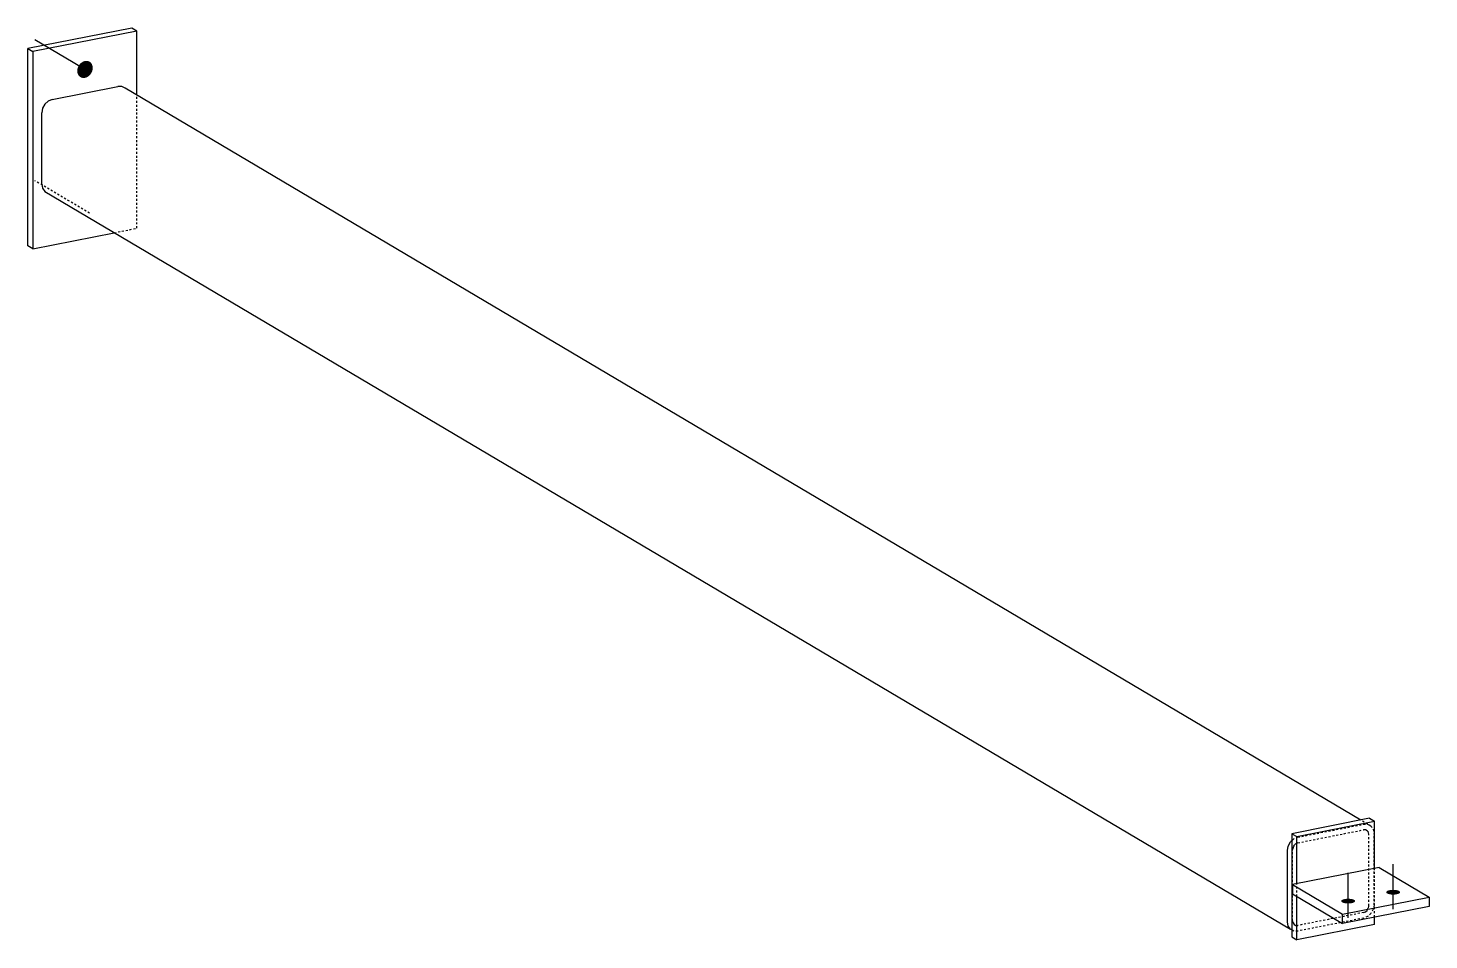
# Model space of a CAD drawing. Header units: millimetres. Extents: x -10 to 24194, y 2 to 931.
# Drawn here: x 22793 to 24194, y 19 to 931 of the extents above; entities that cross this region are included whole.
import ezdxf

# ---------------------------------------------------------------- set-up
doc = ezdxf.new("R2010")
doc.units = ezdxf.units.MM
doc.linetypes.add('DXK_LINE_DOT2', pattern=[3.9198, 1.9599, -1.9599])
doc.layers.add('STÅL', color=7, linetype='Continuous')

msp = doc.modelspace()

# ---------------------------------------------------------------- hatches: boundary and pattern name
at = {"layer": 'STÅL', "linetype": 'Continuous'}
for points in [[(22843.8, 893.8), (22844.9, 895.3), (22846.2, 896.6), (22847.7, 897.6), (22849.3, 898.3), (22850.9, 898.6), (22852.5, 898.6), (22854, 898.2), (22855.3, 897.4), (22856.4, 896.3), (22857.2, 894.9), (22857.7, 893.3), (22857.9, 891.6), (22857.7, 889.8), (22857.2, 888), (22856.4, 886.3), (22855.3, 884.8), (22854, 883.5), (22852.5, 882.5), (22850.9, 881.8), (22849.3, 881.5), (22847.7, 881.6), (22846.2, 882), (22844.9, 882.8), (22843.8, 883.9), (22843, 885.2), (22842.5, 886.8), (22842.3, 888.5), (22842.5, 890.3), (22843, 892.1)], [(24113.5, 55.7), (24112, 55.8), (24110.6, 55.9), (24109.3, 56.2), (24108.3, 56.5), (24107.4, 56.9), (24106.8, 57.4), (24106.5, 57.8), (24106.5, 58.3), (24106.8, 58.8), (24107.4, 59.3), (24108.3, 59.7), (24109.3, 60), (24110.6, 60.3), (24112, 60.4), (24113.5, 60.5), (24114.9, 60.4), (24116.3, 60.3), (24117.6, 60), (24118.7, 59.7), (24119.5, 59.3), (24120.1, 58.8), (24120.4, 58.3), (24120.4, 57.8), (24120.1, 57.4), (24119.5, 56.9), (24118.7, 56.5), (24117.6, 56.2), (24116.3, 55.9), (24114.9, 55.8)], [(24158.5, 64.6), (24157, 64.6), (24155.6, 64.8), (24154.4, 65.1), (24153.3, 65.4), (24152.4, 65.8), (24151.8, 66.2), (24151.5, 66.7), (24151.5, 67.2), (24151.8, 67.7), (24152.4, 68.2), (24153.3, 68.6), (24154.4, 68.9), (24155.6, 69.2), (24157, 69.3), (24158.5, 69.4), (24159.9, 69.3), (24161.3, 69.2), (24162.6, 68.9), (24163.7, 68.6), (24164.6, 68.2), (24165.1, 67.7), (24165.4, 67.2), (24165.4, 66.7), (24165.1, 66.2), (24164.6, 65.8), (24163.7, 65.4), (24162.6, 65.1), (24161.3, 64.8), (24159.9, 64.6)]]:
    msp.add_hatch(color=96, dxfattribs=at).paths.add_polyline_path(points)

# ---------------------------------------------------------------- linework, layer by layer
at = {"layer": 'STÅL', "color": 2, "linetype": 'Continuous'}
for p, q in [((22897, 931.5), (22793.1, 911)), ((22902, 928.5), (22798.1, 908)), ((22902, 928.5), (22897, 931.5)), ((22902, 864.3), (22902, 928.5)), ((22793.1, 713.6), (22793.1, 911)), ((22793.1, 911), (22798.1, 908)), ((22798.1, 908), (22798.1, 710.7)), ((22817.2, 860.1), (22883, 873.1)), ((22887, 873), (22883, 873.1)), ((22890.3, 871.2), (22887, 873)), ((24126.1, 139.2), (22890.3, 871.2)), ((22809.8, 855.3), (22807.6, 851.2)), ((22813.2, 858.4), (22809.8, 855.3)), ((22817.2, 860.1), (22813.2, 858.4)), ((22807.6, 851.2), (22806.8, 846.8)), ((22806.8, 775.3), (22806.8, 846.8)), ((22806.8, 775.3), (22807.6, 771.2)), ((22807.6, 771.2), (22809.8, 768)), ((22809.8, 768), (24055.7, 29.9)), ((22798.1, 710.7), (22879.4, 726.7)), ((22798.1, 710.7), (22793.1, 713.6)), ((24134.9, 140.9), (24057, 125.5)), ((24134.9, 140.9), (24139.9, 138)), ((24062, 122.6), (24139.9, 138)), ((24139.9, 91), (24139.9, 138)), ((24052.7, 108.7), (24053.5, 113.2)), ((24053.5, 113.2), (24055.7, 117.3)), ((24057, 118.5), (24055.7, 117.3)), ((24057, 125.5), (24057, 22.2)), ((24057, 125.5), (24062, 122.6)), ((24062, 75.6), (24062, 122.6)), ((24052.7, 37.3), (24052.7, 108.7)), ((24144.3, 91.8), (24057.7, 74.7)), ((24144.3, 91.8), (24194.3, 62.2)), ((24057.7, 74.7), (24057.7, 65.3)), ((24057.7, 74.7), (24107.7, 45.1)), ((24057.7, 65.3), (24107.7, 35.7)), ((24062, 19.2), (24062, 62.8)), ((24107.7, 45.1), (24194.3, 62.2)), ((24194.3, 62.2), (24194.3, 52.8)), ((24194.3, 52.8), (24107.7, 35.7)), ((24107.7, 35.7), (24107.7, 45.1)), ((24139.9, 34.6), (24139.9, 42.1)), ((24053.5, 33.1), (24052.7, 37.3)), ((24055.7, 29.9), (24053.5, 33.1)), ((24057, 29.2), (24055.7, 29.9)), ((24139.9, 34.6), (24062, 19.2)), ((24057, 22.2), (24062, 19.2))]:
    msp.add_line(p, q, dxfattribs=at)
at = {"layer": 'STÅL', "color": 96, "linetype": 'Continuous'}
for p, q in [((22854.7, 887.3), (22800.1, 919.7)), ((24113.5, 41.2), (24113.5, 86.3)), ((24158.5, 50.1), (24158.5, 95.2))]:
    msp.add_line(p, q, dxfattribs=at)
at = {"layer": 'STÅL', "color": 7, "linetype": 'DXK_LINE_DOT2'}
for p, q in [((22902, 731.2), (22902, 864.3)), ((22879.4, 726.7), (22902, 731.2)), ((24063.1, 122), (24128.9, 135)), ((24063.1, 116.4), (24128.9, 129.4)), ((24136.2, 133.2), (24126.1, 139.2)), ((24128.9, 135), (24132.9, 135)), ((24130.9, 129.3), (24128.9, 129.4)), ((24132.6, 128.5), (24130.9, 129.3)), ((24133.7, 126.9), (24132.6, 128.5)), ((24132.9, 135), (24136.2, 133.2)), ((24134.1, 124.8), (24133.7, 126.9)), ((24136.2, 133.2), (24138.5, 130)), ((24138.5, 130), (24139.3, 125.8)), ((24059.1, 120.4), (24057, 118.5)), ((24059.4, 114), (24058.3, 112)), ((24063.1, 122), (24059.1, 120.4)), ((24061.1, 115.6), (24059.4, 114)), ((24063.1, 116.4), (24061.1, 115.6)), ((24134.1, 53.4), (24134.1, 124.8)), ((24139.3, 54.4), (24139.3, 125.8)), ((24058.3, 112), (24057.9, 109.7)), ((24057.9, 38.3), (24057.9, 109.7)), ((24139.9, 42.1), (24139.9, 91)), ((24062, 62.8), (24062, 75.6)), ((24128.9, 46.7), (24063.1, 33.7)), ((24128.9, 46.7), (24130.9, 47.5)), ((24132.9, 42.7), (24128.9, 41.1)), ((24130.9, 47.5), (24132.6, 49.1)), ((24132.6, 49.1), (24133.7, 51.1)), ((24136.2, 45.8), (24132.9, 42.7)), ((24133.7, 51.1), (24134.1, 53.4)), ((24138.5, 49.9), (24136.2, 45.8)), ((24139.3, 54.4), (24138.5, 49.9)), ((24059.1, 28.1), (24057, 29.2)), ((24057.9, 38.3), (24058.3, 36.2)), ((24058.3, 36.2), (24059.4, 34.6)), ((24063.1, 28.1), (24059.1, 28.1)), ((24059.4, 34.6), (24061.1, 33.7)), ((24061.1, 33.7), (24062, 33.7)), ((24062, 33.7), (24063.1, 33.7)), ((24128.9, 41.1), (24063.1, 28.1))]:
    msp.add_line(p, q, dxfattribs=at)
at = {"layer": 'STÅL', "color": 96, "linetype": 'DXK_LINE_DOT2'}
msp.add_line((22854.7, 746.4), (22800.1, 778.7), dxfattribs=at)

doc.saveas('drawing.dxf')
